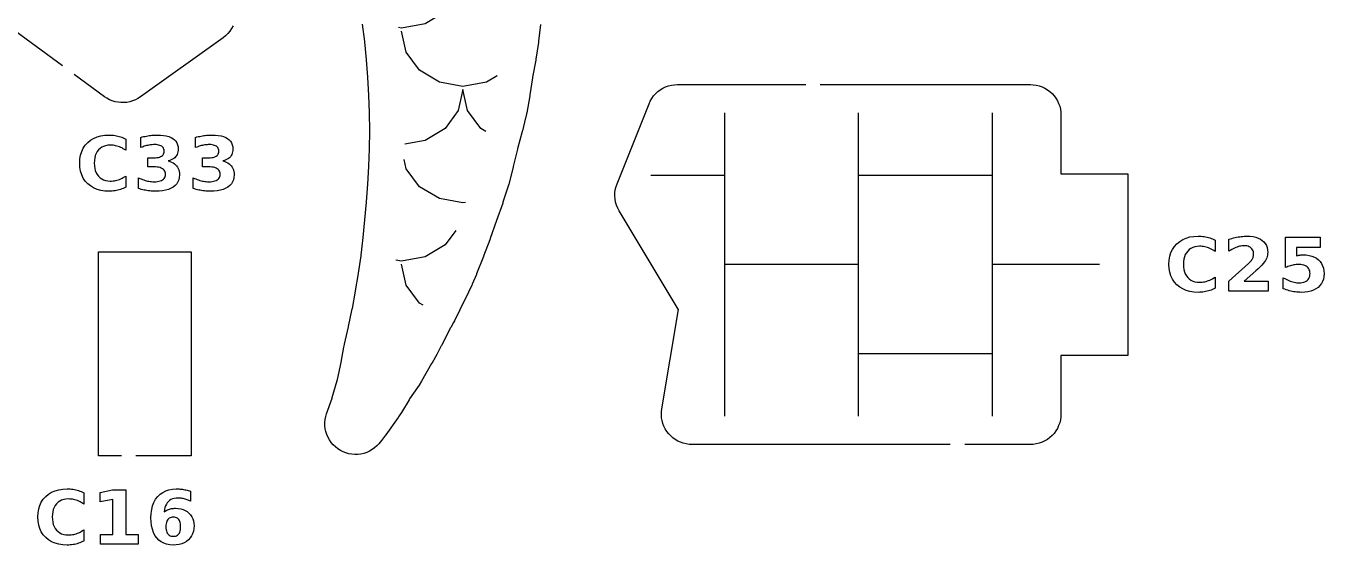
# Model space of a CAD drawing. Header units: millimetres. Extents: x 1 to 293, y 4 to 294.
# Drawn here: x 234.7 to 292.9, y 4.4 to 27.7 of the extents above; entities that cross this region are included whole.
import ezdxf

# ---------------------------------------------------------------- set-up
doc = ezdxf.new("R2010")
doc.units = ezdxf.units.MM
for name, color, linetype in [('CUT', 1, 'CONTINUOUS'), ('ENGRAVE', 5, 'CONTINUOUS'), ('SCORE', 7, 'CONTINUOUS')]:
    doc.layers.add(name, color=color, linetype=linetype)

msp = doc.modelspace()

# ---------------------------------------------------------------- linework, layer by layer
at = {"layer": 'CUT', "color": 1}
for points in [[(236.3088, 25.9096), (233.9408, 27.6467)], [(243.9556, 27.7093), (243.8895, 27.5853), (243.8112, 27.4687), (243.7213, 27.3607), (243.621, 27.2624), (243.5126, 27.1761), (239.8026, 24.5192), (239.6927, 24.4482), (239.5749, 24.3873), (239.4517, 24.3381), (239.3244, 24.301), (239.1941, 24.2763), (239.062, 24.2643), (238.9294, 24.265), (238.7974, 24.2785), (238.6674, 24.3047), (238.5405, 24.3433), (238.4179, 24.3939), (238.3008, 24.4561), (238.1917, 24.5283), (236.8329, 25.5251)], [(257.7353, 27.7727), (257.6553, 27.0205), (257.6475, 26.9604), (257.5329, 26.2093), (257.5255, 26.1658), (257.3826, 25.3996), (257.3786, 25.3757), (257.2673, 24.6121), (257.2593, 24.5637), (257.1212, 23.8111), (257.1106, 23.7591), (257.076, 23.6053), (257.0697, 23.5785), (256.9259, 22.9953), (256.9187, 22.9672), (256.7092, 22.1907), (256.7046, 22.1724), (256.5203, 21.3944), (256.5142, 21.3697), (256.3177, 20.6051), (256.3038, 20.555), (256.2773, 20.4663), (256.2652, 20.4281), (256.0541, 19.7915), (256.043, 19.7596), (255.7622, 18.9797), (255.759, 18.9706), (255.4855, 18.1717), (255.4791, 18.1526), (255.4612, 18.1027), (255.1871, 17.3801), (255.1816, 17.3659), (254.8751, 16.5851), (254.8644, 16.5587), (254.6821, 16.122), (254.6531, 16.0572), (254.5156, 15.7716), (254.5114, 15.7629), (254.1193, 14.9629), (253.8868, 14.4792), (253.8432, 14.3962), (253.7162, 14.1735), (253.7057, 14.1543), (253.2965, 13.3734), (253.289, 13.3586), (253.0921, 12.9569), (253.035, 12.8524), (252.8624, 12.5675), (252.8557, 12.5561), (252.399, 11.7641), (252.397, 11.7607), (252.2938, 11.583), (252.2278, 11.4804), (251.873, 10.9806), (251.8445, 10.9366), (251.5069, 10.3624), (251.4077, 10.2167), (251.3685, 10.1665), (251.3514, 10.1435), (250.7989, 9.3641), (250.7896, 9.3507), (250.702, 9.2198), (250.6111, 9.0994), (250.496, 8.9635), (250.4041, 8.8654), (250.3016, 8.7757), (250.1907, 8.6965), (250.0726, 8.6287), (249.9483, 8.573), (249.8191, 8.5298), (249.6862, 8.4996), (249.551, 8.4827), (249.4148, 8.4792), (249.279, 8.4893), (249.1448, 8.5127), (249.0136, 8.5493), (248.8866, 8.5987), (248.7651, 8.6604), (248.6504, 8.7339), (248.5435, 8.8183), (248.4455, 8.9129), (248.3573, 9.0168), (248.2798, 9.1288), (248.2138, 9.248), (248.1599, 9.3731), (248.1186, 9.5029), (248.0904, 9.6362), (248.0755, 9.7716), (248.0741, 9.9079), (248.0862, 10.0436), (248.1117, 10.1774), (248.1497, 10.3063), (248.3947, 11.0064), (248.4052, 11.0394), (248.6232, 11.7975), (248.6336, 11.8393), (248.7965, 12.6052), (248.8002, 12.6238), (248.9217, 13.2966), (248.9322, 13.3485), (248.9454, 13.408), (248.9494, 13.4255), (249.1341, 14.2082), (249.1377, 14.2243), (249.3006, 15.0084), (249.303, 15.0206), (249.4499, 15.8077), (249.4518, 15.8185), (249.5838, 16.6042), (249.5861, 16.6189), (249.6971, 17.3949), (249.7005, 17.423), (249.7245, 17.6722), (249.7264, 17.6907), (249.7841, 18.2135), (249.8645, 19.0033), (249.8652, 19.0109), (249.9357, 19.8021), (249.9363, 19.8102), (249.9961, 20.5989), (249.9969, 20.611), (250.041, 21.3994), (250.0414, 21.4079), (250.0746, 22.1972), (250.0749, 22.2078), (250.0941, 22.9843), (250.0941, 23.0156), (250.0736, 23.7919), (250.0732, 23.8028), (250.0384, 24.5918), (250.0379, 24.6005), (249.9918, 25.3902), (249.9912, 25.3998), (249.9327, 26.1874), (249.9316, 26.2), (249.8571, 26.9852), (249.8556, 26.9989), (249.7632, 27.7845)], [(276.1091, 8.925), (264.5328, 8.925), (264.4022, 8.9313), (264.271, 8.9504), (264.1423, 8.9821), (264.0172, 9.026), (263.8969, 9.0817), (263.7826, 9.1488), (263.6752, 9.2265), (263.5758, 9.3143), (263.4854, 9.4112), (263.4047, 9.5163), (263.3345, 9.6288), (263.2754, 9.7475), (263.2281, 9.8713), (263.1928, 9.9991), (263.1701, 10.1297), (263.16, 10.2619), (263.1628, 10.3944), (263.178, 10.5243), (263.9203, 14.9781), (263.9211, 14.985), (263.9179, 14.9911), (261.2665, 19.4101), (261.2013, 19.5326), (261.1482, 19.6628), (261.1087, 19.7978), (261.0832, 19.9361), (261.072, 20.0763), (261.0751, 20.2169), (261.0926, 20.3565), (261.1243, 20.4935), (261.1691, 20.6248), (262.6042, 24.2124), (262.6603, 24.3346), (262.7291, 24.4523), (262.8092, 24.5626), (262.8999, 24.6644), (263.0003, 24.7567), (263.1092, 24.8387), (263.2258, 24.9094), (263.3488, 24.9683), (263.477, 25.0147), (263.6091, 25.0481), (263.744, 25.0683), (263.8783, 25.075), (269.6286, 25.075)], [(270.2786, 25.075), (279.7018, 25.075), (279.8348, 25.0685), (279.9683, 25.0487), (280.0992, 25.0159), (280.2262, 24.9704), (280.3482, 24.9127), (280.464, 24.8433), (280.5723, 24.763), (280.6723, 24.6723), (280.763, 24.5723), (280.8433, 24.464), (280.9127, 24.3482), (280.9704, 24.2262), (281.0159, 24.0992), (281.0487, 23.9683), (281.0685, 23.8348), (281.075, 23.7018), (281.075, 21.075), (284.075, 21.075), (284.075, 12.925), (281.075, 12.925), (281.075, 10.2982), (281.0685, 10.1652), (281.0487, 10.0317), (281.0159, 9.9008), (280.9704, 9.7738), (280.9127, 9.6518), (280.8433, 9.536), (280.763, 9.4277), (280.6723, 9.3277), (280.5723, 9.237), (280.464, 9.1567), (280.3482, 9.0873), (280.2262, 9.0296), (280.0992, 8.9841), (279.9683, 8.9513), (279.8348, 8.9315), (279.7018, 8.925), (276.7591, 8.925)], [(238.95, 8.425), (237.925, 8.425), (237.925, 17.575), (242.075, 17.575), (242.075, 8.425), (239.6, 8.425)]]:
    msp.add_lwpolyline(points, dxfattribs=at)
at = {"layer": 'ENGRAVE', "color": 5}
for points in [[(239.0916, 20.4401), (239.0329, 20.4139), (238.9734, 20.3902), (238.913, 20.3689), (238.8518, 20.35), (238.7899, 20.3336), (238.727, 20.3197), (238.6633, 20.3083), (238.5986, 20.2994), (238.5331, 20.2931), (238.4666, 20.2893), (238.3992, 20.288), (238.2039, 20.2975), (238.0225, 20.3257), (237.8552, 20.3729), (237.7019, 20.4388), (237.5626, 20.5237), (237.4373, 20.6274), (237.3289, 20.7472), (237.2402, 20.8805), (237.1712, 21.0272), (237.1219, 21.1873), (237.0924, 21.3608), (237.0825, 21.5478), (237.0924, 21.7353), (237.1219, 21.9092), (237.1712, 22.0696), (237.2402, 22.2166), (237.3289, 22.35), (237.4373, 22.4698), (237.5626, 22.5735), (237.7019, 22.6584), (237.8552, 22.7243), (238.0225, 22.7715), (238.2039, 22.7998), (238.3992, 22.8092), (238.4666, 22.8079), (238.5331, 22.8041), (238.5986, 22.7978), (238.6633, 22.7889), (238.727, 22.7775), (238.7899, 22.7636), (238.8518, 22.7472), (238.913, 22.7283), (238.9734, 22.7071), (239.0329, 22.6833), (239.0916, 22.6571), (239.1496, 22.6285), (239.1496, 22.1256), (239.0916, 22.1634), (239.034, 22.1977), (238.9766, 22.2285), (238.9195, 22.2558), (238.8627, 22.2795), (238.8061, 22.2997), (238.7492, 22.3167), (238.6913, 22.3305), (238.6324, 22.3412), (238.5725, 22.3489), (238.5116, 22.3535), (238.4497, 22.3551), (238.3419, 22.3491), (238.2421, 22.3312), (238.1502, 22.3014), (238.0663, 22.2596), (237.9903, 22.2059), (237.9223, 22.1402), (237.8637, 22.0641), (237.8156, 21.9789), (237.7783, 21.8847), (237.7516, 21.7814), (237.7356, 21.6691), (237.7303, 21.5478), (237.7356, 21.4269), (237.7516, 21.315), (237.7783, 21.2121), (237.8156, 21.1181), (237.8637, 21.0331), (237.9223, 20.957), (237.9903, 20.8913), (238.0663, 20.8376), (238.1502, 20.7958), (238.2421, 20.766), (238.3419, 20.7481), (238.4497, 20.7421), (238.5116, 20.7437), (238.5725, 20.7483), (238.6324, 20.756), (238.6913, 20.7667), (238.7492, 20.7806), (238.8061, 20.7975), (238.8627, 20.8177), (238.9195, 20.8414), (238.9766, 20.8687), (239.034, 20.8995), (239.0916, 20.9338), (239.1496, 20.9716), (239.1496, 20.4687), (239.0916, 20.4401)], [(241.1996, 21.5927), (241.2651, 21.5586), (241.3241, 21.5192), (241.3765, 21.4747), (241.4224, 21.4249), (241.4614, 21.3702), (241.4934, 21.3107), (241.5182, 21.2465), (241.5359, 21.1775), (241.5466, 21.1038), (241.5501, 21.0253), (241.5425, 20.9097), (241.5194, 20.8037), (241.481, 20.7073), (241.4272, 20.6206), (241.358, 20.5435), (241.2734, 20.476), (241.1742, 20.4186), (241.0608, 20.3716), (240.9333, 20.335), (240.7917, 20.3089), (240.636, 20.2932), (240.4662, 20.288), (240.4037, 20.2889), (240.3413, 20.2914), (240.2788, 20.2956), (240.2162, 20.3014), (240.1536, 20.3089), (240.091, 20.3181), (240.0284, 20.329), (239.9661, 20.3416), (239.904, 20.3558), (239.8422, 20.3717), (239.7805, 20.3892), (239.7191, 20.4085), (239.7191, 20.8919), (239.7776, 20.8638), (239.836, 20.8381), (239.8943, 20.8148), (239.9524, 20.7938), (240.0104, 20.7753), (240.0682, 20.7592), (240.1258, 20.7455), (240.1831, 20.7344), (240.2401, 20.7256), (240.2968, 20.7194), (240.3532, 20.7157), (240.4092, 20.7145), (240.489, 20.7169), (240.5623, 20.724), (240.6291, 20.736), (240.6895, 20.7528), (240.7434, 20.7744), (240.7909, 20.8007), (240.8314, 20.8316), (240.8646, 20.8665), (240.8904, 20.9057), (240.9088, 20.949), (240.9198, 20.9965), (240.9235, 21.0481), (240.9197, 21.1012), (240.9084, 21.1498), (240.8895, 21.194), (240.8631, 21.2337), (240.8291, 21.2689), (240.7876, 21.2996), (240.7387, 21.3257), (240.6826, 21.3471), (240.6194, 21.3637), (240.5489, 21.3755), (240.4712, 21.3827), (240.3864, 21.385), (240.1358, 21.385), (240.1358, 21.7887), (240.3994, 21.7887), (240.4747, 21.7907), (240.5434, 21.7969), (240.6053, 21.8072), (240.6606, 21.8216), (240.7091, 21.8401), (240.751, 21.8627), (240.7863, 21.8896), (240.8152, 21.9207), (240.8377, 21.9561), (240.8537, 21.9958), (240.8633, 22.0398), (240.8665, 22.0882), (240.8634, 22.1331), (240.8541, 22.1744), (240.8385, 22.2123), (240.8166, 22.2466), (240.7886, 22.2774), (240.7542, 22.3046), (240.7142, 22.328), (240.6691, 22.3471), (240.6187, 22.362), (240.5633, 22.3726), (240.5026, 22.379), (240.4369, 22.3811), (240.3863, 22.3802), (240.3356, 22.3773), (240.2847, 22.3726), (240.2336, 22.3659), (240.1823, 22.3574), (240.1309, 22.3469), (240.0794, 22.3346), (240.028, 22.3205), (239.9767, 22.3046), (239.9254, 22.2869), (239.8743, 22.2674), (239.8233, 22.246), (239.8233, 22.705), (239.885, 22.7217), (239.9466, 22.7368), (240.008, 22.7506), (240.0692, 22.7629), (240.1302, 22.7737), (240.1911, 22.7831), (240.2517, 22.7911), (240.3119, 22.7976), (240.3718, 22.8027), (240.4313, 22.8063), (240.4904, 22.8085), (240.5492, 22.8092), (240.7004, 22.8049), (240.8384, 22.7919), (240.9632, 22.7703), (241.0747, 22.7401), (241.173, 22.7012), (241.258, 22.6537), (241.3299, 22.5976), (241.3886, 22.5327), (241.4344, 22.459), (241.467, 22.3767), (241.4866, 22.2856), (241.4932, 22.1858), (241.4901, 22.1169), (241.4807, 22.0523), (241.4651, 21.9919), (241.4433, 21.9359), (241.4152, 21.8841), (241.3809, 21.8367), (241.3405, 21.7936), (241.2941, 21.755), (241.2417, 21.7209), (241.1834, 21.6913), (241.1191, 21.6661), (241.0488, 21.6454), (241.1275, 21.6217), (241.1996, 21.5927)], [(243.6522, 21.5927), (243.7178, 21.5586), (243.7768, 21.5192), (243.8292, 21.4747), (243.875, 21.4249), (243.9141, 21.3702), (243.946, 21.3107), (243.9709, 21.2465), (243.9886, 21.1775), (243.9993, 21.1038), (244.0028, 21.0253), (243.9951, 20.9097), (243.9721, 20.8037), (243.9336, 20.7073), (243.8798, 20.6206), (243.8107, 20.5435), (243.7261, 20.476), (243.6268, 20.4186), (243.5134, 20.3716), (243.3859, 20.335), (243.2443, 20.3089), (243.0886, 20.2932), (242.9188, 20.288), (242.8564, 20.2889), (242.794, 20.2914), (242.7314, 20.2956), (242.6689, 20.3014), (242.6063, 20.3089), (242.5437, 20.3181), (242.4811, 20.329), (242.4188, 20.3416), (242.3567, 20.3558), (242.2948, 20.3717), (242.2332, 20.3892), (242.1718, 20.4085), (242.1718, 20.8919), (242.2303, 20.8638), (242.2887, 20.8381), (242.3469, 20.8148), (242.405, 20.7938), (242.463, 20.7753), (242.5209, 20.7592), (242.5785, 20.7455), (242.6358, 20.7344), (242.6928, 20.7256), (242.7495, 20.7194), (242.8058, 20.7157), (242.8619, 20.7145), (242.9416, 20.7169), (243.0149, 20.724), (243.0818, 20.736), (243.1422, 20.7528), (243.1961, 20.7744), (243.2435, 20.8007), (243.2841, 20.8316), (243.3172, 20.8665), (243.343, 20.9057), (243.3614, 20.949), (243.3725, 20.9965), (243.3762, 21.0481), (243.3724, 21.1012), (243.3611, 21.1498), (243.3422, 21.194), (243.3158, 21.2337), (243.2818, 21.2689), (243.2403, 21.2996), (243.1914, 21.3257), (243.1353, 21.3471), (243.072, 21.3637), (243.0016, 21.3755), (242.9239, 21.3827), (242.8391, 21.385), (242.5884, 21.385), (242.5884, 21.7887), (242.8521, 21.7887), (242.9274, 21.7907), (242.996, 21.7969), (243.058, 21.8072), (243.1132, 21.8216), (243.1618, 21.8401), (243.2037, 21.8627), (243.239, 21.8896), (243.2679, 21.9207), (243.2903, 21.9561), (243.3064, 21.9958), (243.316, 22.0398), (243.3192, 22.0882), (243.3161, 22.1331), (243.3067, 22.1744), (243.2911, 22.2123), (243.2693, 22.2466), (243.2412, 22.2774), (243.2069, 22.3046), (243.1669, 22.328), (243.1217, 22.3471), (243.0714, 22.362), (243.0159, 22.3726), (242.9553, 22.379), (242.8895, 22.3811), (242.839, 22.3802), (242.7883, 22.3773), (242.7373, 22.3726), (242.6863, 22.3659), (242.635, 22.3574), (242.5835, 22.3469), (242.532, 22.3346), (242.4806, 22.3205), (242.4293, 22.3046), (242.3781, 22.2869), (242.327, 22.2674), (242.2759, 22.246), (242.2759, 22.705), (242.3377, 22.7217), (242.3993, 22.7368), (242.4607, 22.7506), (242.5219, 22.7629), (242.5829, 22.7737), (242.6438, 22.7831), (242.7043, 22.7911), (242.7646, 22.7976), (242.8244, 22.8027), (242.8839, 22.8063), (242.9431, 22.8085), (243.0018, 22.8092), (243.1531, 22.8049), (243.2911, 22.7919), (243.4159, 22.7703), (243.5274, 22.7401), (243.6256, 22.7012), (243.7107, 22.6537), (243.7825, 22.5976), (243.8413, 22.5327), (243.887, 22.459), (243.9197, 22.3767), (243.9393, 22.2856), (243.9458, 22.1858), (243.9427, 22.1169), (243.9334, 22.0523), (243.9178, 21.9919), (243.8959, 21.9359), (243.8679, 21.8841), (243.8335, 21.8367), (243.7931, 21.7936), (243.7467, 21.755), (243.6944, 21.7209), (243.6361, 21.6913), (243.5718, 21.6661), (243.5015, 21.6454), (243.5802, 21.6217), (243.6522, 21.5927)], [(287.8664, 15.8787), (287.8069, 15.8549), (287.7465, 15.8336), (287.6854, 15.8148), (287.6234, 15.7984), (287.5605, 15.7844), (287.4968, 15.7731), (287.4321, 15.7642), (287.3666, 15.7579), (287.3001, 15.7541), (287.2327, 15.7528), (287.0374, 15.7622), (286.856, 15.7905), (286.6887, 15.8376), (286.5354, 15.9036), (286.3961, 15.9885), (286.2708, 16.0922), (286.1624, 16.212), (286.0737, 16.3452), (286.0047, 16.4919), (285.9554, 16.6521), (285.9259, 16.8256), (285.916, 17.0126), (285.9259, 17.2), (285.9554, 17.374), (286.0047, 17.5344), (286.0737, 17.6813), (286.1624, 17.8147), (286.2708, 17.9346), (286.3961, 18.0383), (286.5354, 18.1231), (286.6887, 18.1891), (286.856, 18.2363), (287.0374, 18.2645), (287.2327, 18.274), (287.3001, 18.2727), (287.3666, 18.2689), (287.4321, 18.2626), (287.4968, 18.2537), (287.5605, 18.2423), (287.6234, 18.2284), (287.6854, 18.212), (287.7465, 18.1931), (287.8069, 18.1718), (287.8664, 18.1481), (287.9252, 18.1219), (287.9831, 18.0933), (287.9831, 17.5904), (287.9252, 17.6282), (287.8675, 17.6625), (287.8101, 17.6933), (287.753, 17.7206), (287.6962, 17.7443), (287.6396, 17.7645), (287.5827, 17.7814), (287.5248, 17.7953), (287.4659, 17.806), (287.406, 17.8137), (287.3451, 17.8183), (287.2832, 17.8199), (287.1754, 17.8139), (287.0756, 17.796), (286.9837, 17.7661), (286.8998, 17.7244), (286.8239, 17.6707), (286.7559, 17.605), (286.6972, 17.5289), (286.6492, 17.4437), (286.6118, 17.3495), (286.5851, 17.2462), (286.5691, 17.1339), (286.5638, 17.0126), (286.5691, 16.8917), (286.5851, 16.7798), (286.6118, 16.6769), (286.6492, 16.5829), (286.6972, 16.4978), (286.7559, 16.4217), (286.8239, 16.3561), (286.8998, 16.3024), (286.9837, 16.2606), (287.0756, 16.2308), (287.1754, 16.2129), (287.2832, 16.2069), (287.3451, 16.2084), (287.406, 16.213), (287.4659, 16.2207), (287.5248, 16.2315), (287.5827, 16.2453), (287.6396, 16.2622), (287.6962, 16.2824), (287.753, 16.3062), (287.8101, 16.3334), (287.8675, 16.3642), (287.9252, 16.3986), (287.9831, 16.4364), (287.9831, 15.9335), (287.9252, 15.9048), (287.8664, 15.8787)], [(290.3592, 15.8), (288.5933, 15.8), (288.5933, 16.2606), (289.4803, 17.0435), (289.5182, 17.0792), (289.5527, 17.1146), (289.5837, 17.1497), (289.6113, 17.1845), (289.6354, 17.2191), (289.6561, 17.2535), (289.6735, 17.2879), (289.6878, 17.3227), (289.6988, 17.358), (289.7068, 17.3938), (289.7115, 17.43), (289.7131, 17.4667), (289.7099, 17.5218), (289.7003, 17.5732), (289.6844, 17.6209), (289.6621, 17.6649), (289.6334, 17.7052), (289.5983, 17.7417), (289.558, 17.7736), (289.5134, 17.7996), (289.4647, 17.8199), (289.4117, 17.8343), (289.3545, 17.843), (289.2932, 17.8459), (289.2436, 17.8442), (289.1924, 17.8389), (289.1398, 17.8302), (289.0856, 17.818), (289.0298, 17.8024), (288.9725, 17.7832), (288.9138, 17.7607), (288.8537, 17.7347), (288.7923, 17.7053), (288.7295, 17.6726), (288.6653, 17.6364), (288.5998, 17.5969), (288.5998, 18.1307), (288.6702, 18.1531), (288.7403, 18.1737), (288.8102, 18.1924), (288.8798, 18.2092), (288.9491, 18.2242), (289.0181, 18.2373), (289.0868, 18.2485), (289.155, 18.2577), (289.2228, 18.2648), (289.2901, 18.2699), (289.357, 18.2729), (289.4234, 18.274), (289.5634, 18.2686), (289.6926, 18.2526), (289.8109, 18.2259), (289.9185, 18.1886), (290.0153, 18.1406), (290.1013, 18.0819), (290.1751, 18.0137), (290.2355, 17.937), (290.2825, 17.852), (290.3161, 17.7586), (290.3363, 17.6567), (290.343, 17.5464), (290.3401, 17.481), (290.3316, 17.417), (290.3173, 17.3546), (290.2974, 17.2936), (290.2718, 17.2341), (290.2404, 17.1761), (290.2, 17.1157), (290.1469, 17.0487), (290.0813, 16.9753), (290.0032, 16.8955), (289.9124, 16.8091), (289.8091, 16.7163), (289.2899, 16.2606), (290.3592, 16.2606), (290.3592, 15.8)], [(292.6931, 18.23), (292.6931, 17.7694), (291.6352, 17.7694), (291.6352, 17.3934), (291.6591, 17.3997), (291.683, 17.4055), (291.707, 17.4107), (291.731, 17.4155), (291.7551, 17.4198), (291.7792, 17.4235), (291.8035, 17.4268), (291.8281, 17.4294), (291.8531, 17.4315), (291.8783, 17.4329), (291.9039, 17.4338), (291.9298, 17.4341), (292.0724, 17.4279), (292.2041, 17.4094), (292.3249, 17.3786), (292.4347, 17.3354), (292.5335, 17.2798), (292.6215, 17.2119), (292.6971, 17.133), (292.7589, 17.0444), (292.807, 16.946), (292.8414, 16.838), (292.862, 16.7202), (292.8689, 16.5926), (292.8614, 16.4661), (292.839, 16.349), (292.8015, 16.2415), (292.7492, 16.1434), (292.6818, 16.0549), (292.5995, 15.9758), (292.5039, 15.9076), (292.3967, 15.8519), (292.2779, 15.8085), (292.1474, 15.7776), (292.0053, 15.759), (291.8516, 15.7528), (291.7828, 15.7539), (291.7143, 15.7572), (291.6459, 15.7628), (291.5778, 15.7705), (291.5099, 15.7805), (291.4423, 15.7927), (291.3748, 15.8071), (291.3075, 15.8239), (291.2403, 15.8429), (291.1732, 15.8643), (291.1063, 15.888), (291.0395, 15.9139), (291.0395, 16.4071), (291.1051, 16.3707), (291.1696, 16.3375), (291.2329, 16.3074), (291.2952, 16.2805), (291.3563, 16.2568), (291.4162, 16.2362), (291.4751, 16.2188), (291.5328, 16.2046), (291.5894, 16.1935), (291.6448, 16.1856), (291.6992, 16.1808), (291.7523, 16.1792), (291.8256, 16.1823), (291.8935, 16.1916), (291.956, 16.2071), (292.0131, 16.2288), (292.0649, 16.2567), (292.1112, 16.2907), (292.1513, 16.3301), (292.184, 16.3738), (292.2095, 16.4219), (292.2277, 16.4745), (292.2386, 16.5314), (292.2423, 16.5926), (292.2386, 16.6544), (292.2277, 16.7116), (292.2095, 16.7644), (292.184, 16.8126), (292.1513, 16.8562), (292.1112, 16.8954), (292.0649, 16.9292), (292.0131, 16.9569), (291.956, 16.9784), (291.8935, 16.9938), (291.8256, 17.003), (291.7523, 17.0061), (291.7068, 17.0051), (291.6603, 17.0022), (291.6128, 16.9973), (291.5643, 16.9905), (291.5148, 16.9818), (291.4643, 16.9711), (291.4126, 16.9583), (291.3597, 16.9435), (291.3056, 16.9265), (291.2501, 16.9074), (291.1934, 16.8862), (291.1355, 16.8628), (291.1355, 18.23), (292.6931, 18.23)], [(237.1511, 4.5418), (237.0916, 4.5181), (237.0312, 4.4968), (236.9701, 4.478), (236.9081, 4.4616), (236.8452, 4.4476), (236.7815, 4.4362), (236.7168, 4.4274), (236.6513, 4.421), (236.5848, 4.4172), (236.5175, 4.416), (236.3221, 4.4254), (236.1408, 4.4537), (235.9734, 4.5008), (235.8201, 4.5668), (235.6808, 4.6516), (235.5555, 4.7553), (235.4471, 4.8752), (235.3584, 5.0084), (235.2894, 5.1551), (235.2401, 5.3152), (235.2106, 5.4888), (235.2007, 5.6757), (235.2106, 5.8632), (235.2401, 6.0372), (235.2894, 6.1976), (235.3584, 6.3445), (235.4471, 6.4779), (235.5555, 6.5978), (235.6808, 6.7015), (235.8201, 6.7863), (235.9734, 6.8523), (236.1408, 6.8994), (236.3221, 6.9277), (236.5175, 6.9371), (236.5848, 6.9359), (236.6513, 6.9321), (236.7168, 6.9257), (236.7815, 6.9169), (236.8452, 6.9055), (236.9081, 6.8916), (236.9701, 6.8752), (237.0312, 6.8563), (237.0916, 6.835), (237.1511, 6.8113), (237.2099, 6.7851), (237.2678, 6.7565), (237.2678, 6.2535), (237.2099, 6.2914), (237.1522, 6.3257), (237.0948, 6.3565), (237.0377, 6.3838), (236.9809, 6.4075), (236.9244, 6.4277), (236.8674, 6.4446), (236.8095, 6.4584), (236.7506, 6.4692), (236.6907, 6.4769), (236.6298, 6.4815), (236.5679, 6.483), (236.4601, 6.4771), (236.3603, 6.4592), (236.2684, 6.4293), (236.1845, 6.3876), (236.1086, 6.3338), (236.0406, 6.2682), (235.9819, 6.1921), (235.9339, 6.1069), (235.8965, 6.0127), (235.8698, 5.9094), (235.8538, 5.7971), (235.8485, 5.6757), (235.8538, 5.5549), (235.8698, 5.443), (235.8965, 5.3401), (235.9339, 5.2461), (235.9819, 5.161), (236.0406, 5.0849), (236.1086, 5.0193), (236.1845, 4.9656), (236.2684, 4.9238), (236.3603, 4.894), (236.4601, 4.8761), (236.5679, 4.8701), (236.6298, 4.8716), (236.6907, 4.8762), (236.7506, 4.8839), (236.8095, 4.8947), (236.8674, 4.9085), (236.9244, 4.9254), (236.9809, 4.9456), (237.0377, 4.9694), (237.0948, 4.9966), (237.1522, 5.0274), (237.2099, 5.0617), (237.2678, 5.0996), (237.2678, 4.5966), (237.2099, 4.568), (237.1511, 4.5418)], [(238.5583, 6.4668), (237.9903, 6.3496), (237.9903, 6.776), (238.5551, 6.8932), (239.1508, 6.8932), (239.1508, 4.8961), (239.7042, 4.8961), (239.7042, 4.4632), (238.005, 4.4632), (238.005, 4.8961), (238.5583, 4.8961), (238.5583, 6.4668)], [(241.9967, 6.4039), (241.9467, 6.4251), (241.8976, 6.4442), (241.8496, 6.4612), (241.8025, 6.476), (241.7565, 6.4887), (241.7111, 6.4994), (241.666, 6.5082), (241.6214, 6.515), (241.5771, 6.5198), (241.5331, 6.5228), (241.4895, 6.5237), (241.3996, 6.5194), (241.3166, 6.5065), (241.2405, 6.4849), (241.1712, 6.4546), (241.1088, 6.4158), (241.0533, 6.3683), (241.0049, 6.3123), (240.9636, 6.2479), (240.9296, 6.1752), (240.9029, 6.0941), (240.8833, 6.0047), (240.871, 5.9069), (240.9073, 5.9323), (240.9446, 5.9556), (240.9829, 5.9767), (241.0222, 5.9955), (241.0625, 6.0121), (241.1038, 6.0265), (241.1462, 6.0387), (241.1899, 6.0486), (241.2348, 6.0564), (241.281, 6.0619), (241.3285, 6.0653), (241.3772, 6.0664), (241.4975, 6.0603), (241.6097, 6.0421), (241.7139, 6.0118), (241.8102, 5.9694), (241.8984, 5.9149), (241.9786, 5.8483), (242.0485, 5.7718), (242.1057, 5.6879), (242.1501, 5.5964), (242.1819, 5.4974), (242.2009, 5.391), (242.2073, 5.277), (242.2002, 5.1511), (242.1789, 5.0338), (242.1434, 4.9252), (242.0937, 4.8252), (242.0298, 4.7339), (241.9518, 4.6512), (241.8617, 4.5793), (241.7621, 4.5205), (241.6527, 4.4748), (241.5337, 4.4421), (241.4049, 4.4225), (241.2665, 4.416), (241.1146, 4.4249), (240.9746, 4.4515), (240.8464, 4.4959), (240.7302, 4.5581), (240.6258, 4.6381), (240.5333, 4.7358), (240.454, 4.8499), (240.3891, 4.9788), (240.3386, 5.1226), (240.3025, 5.2812), (240.2809, 5.4548), (240.2737, 5.6432), (240.2821, 5.8368), (240.3074, 6.016), (240.3496, 6.1809), (240.4086, 6.3315), (240.4845, 6.4677), (240.5773, 6.5896), (240.6847, 6.6948), (240.8047, 6.7809), (240.9372, 6.8478), (241.0822, 6.8956), (241.2397, 6.9243), (241.4098, 6.9339), (241.4654, 6.9332), (241.5204, 6.931), (241.575, 6.9274), (241.629, 6.9223), (241.6824, 6.9158), (241.7353, 6.9078), (241.7878, 6.8984), (241.8402, 6.8876), (241.8924, 6.8753), (241.9443, 6.8615), (241.9962, 6.8464), (242.0478, 6.8297), (242.0478, 6.3805), (241.9967, 6.4039)], [(241.1726, 5.6509), (241.1292, 5.6361), (241.0904, 5.6153), (241.0562, 5.5887), (241.0265, 5.5561), (241.0014, 5.5176), (240.9808, 5.4732), (240.9648, 5.4229), (240.9534, 5.3666), (240.9466, 5.3044), (240.9443, 5.2363), (240.9466, 5.1682), (240.9534, 5.106), (240.9648, 5.0497), (240.9808, 4.9994), (241.0014, 4.955), (241.0265, 4.9165), (241.0562, 4.8839), (241.0904, 4.8572), (241.1292, 4.8365), (241.1726, 4.8217), (241.2205, 4.8128), (241.2731, 4.8099), (241.3261, 4.8128), (241.3744, 4.8217), (241.4181, 4.8365), (241.4572, 4.8572), (241.4915, 4.8839), (241.5213, 4.9165), (241.5464, 4.955), (241.5669, 4.9994), (241.5829, 5.0497), (241.5943, 5.106), (241.6012, 5.1682), (241.6035, 5.2363), (241.6012, 5.3044), (241.5943, 5.3666), (241.5829, 5.4229), (241.5669, 5.4732), (241.5464, 5.5176), (241.5213, 5.5561), (241.4915, 5.5887), (241.4572, 5.6153), (241.4181, 5.6361), (241.3744, 5.6509), (241.3261, 5.6598), (241.2731, 5.6627), (241.2205, 5.6598), (241.1726, 5.6509)]]:
    msp.add_lwpolyline(points, close=True, dxfattribs=at)
at = {"layer": 'SCORE', "color": 7}
for points in [[(254.2636, 30.0801), (254.0543, 29.133), (253.4582, 28.33), (252.566, 27.7935), (251.5136, 27.6051), (251.3671, 27.6314)], [(255.8011, 25.4727), (255.316, 25.181), (254.2636, 24.9926), (253.2112, 25.181), (252.3191, 25.7175), (251.7229, 26.5205), (251.5136, 27.4676)], [(254.2636, 24.8551), (254.0543, 23.908), (253.4582, 23.105), (252.566, 22.5685), (251.6553, 22.4055)], [(255.2889, 22.9728), (255.0691, 23.105), (254.4729, 23.908), (254.2636, 24.8551)], [(266, 10.2), (266, 23.8)], [(272, 10.2), (272, 23.8)], [(278, 10.2), (278, 23.8)], [(254.3793, 19.7883), (254.2636, 19.7676), (253.2112, 19.956), (252.3191, 20.4925), (251.7229, 21.2955), (251.6306, 21.7132)], [(266, 21), (262.6924, 21)], [(278, 21), (272, 21)], [(253.9368, 18.5248), (253.4582, 17.88), (252.566, 17.3435), (251.5136, 17.1551), (251.2601, 17.2005)], [(252.4732, 15.1749), (252.3191, 15.2675), (251.7229, 16.0705), (251.5136, 17.0176)], [(272, 17), (266, 17)], [(282.8, 17), (278, 17)], [(278, 13), (272, 13)]]:
    msp.add_lwpolyline(points, dxfattribs=at)

doc.saveas('drawing.dxf')
